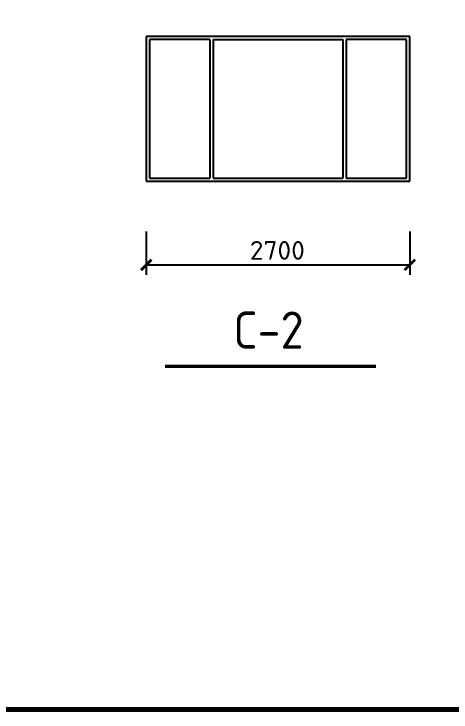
# Model space of a CAD drawing. Extents: x -165130 to 255370, y -346822 to 187778.
# Drawn here: x -112510 to -103703, y -227072 to -212996 of the extents above; entities that cross this region are included whole.
import ezdxf
from ezdxf.enums import TextEntityAlignment as Align

# ---------------------------------------------------------------- set-up
doc = ezdxf.new("R2010")
doc.units = 0
doc.header["$MEASUREMENT"] = 0
for name, color, linetype in [('PUB_TITLE', 4, 'CONTINUOUS'), ('剖断线', 7, 'CONTINUOUS'), ('墙线__粗线', 7, 'CONTINUOUS'), ('尺寸线及数字', 253, 'CONTINUOUS'), ('层0', 253, 'CONTINUOUS'), ('门窗表', 2, 'CONTINUOUS')]:
    doc.layers.add(name, color=color, linetype=linetype)
doc.styles.get("Standard").update_dxf_attribs({"font": 'TSSDENG', "height": 3, "bigfont": 'TSSDCHN'})

# ---------------------------------------------------------------- blocks, each defined once
blk = doc.blocks.new('qar5gesfd')
at = {"layer": 'PUB_TITLE', "const_width": 100}
blk.add_lwpolyline([(-83568, 154824), (-2968, 154824), (-2968, 212224), (-83568, 212224)], close=True, dxfattribs=at)

msp = doc.modelspace()

# ---------------------------------------------------------------- linework, layer by layer
at = {"layer": '剖断线'}
for p, q in [((-108492.931, -213508.189, -625.1), (-105882.945, -213508.189, -625.1)), ((-108492.931, -216308.192, -625.1), (-105882.945, -216308.192, -625.1))]:
    msp.add_line(p, q, dxfattribs=at)
at = {"layer": '墙线__粗线', "const_width": 67.5, "elevation": -625.1}
msp.add_lwpolyline([(-109466.392, -220098.017), (-105214.867, -220098.017)], dxfattribs=at)
at = {"layer": '尺寸线及数字'}
for p, q in [((-109842.931, -217384.715, -625.1), (-109842.931, -218255.427, -625.1)), ((-104532.945, -217384.715, -625.1), (-104532.945, -218255.427, -625.1)), ((-109842.931, -218055.43, -625.1), (-104532.945, -218055.43, -625.1))]:
    msp.add_line(p, q, dxfattribs=at)
at = {"layer": '尺寸线及数字', "const_width": 54, "elevation": -625.1}
for points in [[(-109949.022, -218161.476), (-109736.876, -217949.385)], [(-104639, -218161.476), (-104426.891, -217949.385)]]:
    msp.add_lwpolyline(points, dxfattribs=at)
at = {"layer": '层0'}
for p, q in [((-104532.945, -213448.194, -625.1), (-109842.931, -213448.194, -625.1)), ((-109842.931, -213448.194, -625.1), (-109842.931, -216368.196, -625.1)), ((-108560.46, -213508.189, -625.1), (-109775.438, -213508.189, -625.1)), ((-109775.438, -213508.189, -625.1), (-109775.438, -216308.192, -625.1)), ((-108560.46, -213508.189, -625.1), (-108560.46, -216308.192, -625.1)), ((-108492.931, -213508.189, -625.1), (-108492.931, -216308.192, -625.1)), ((-105882.945, -213508.189, -625.1), (-105882.945, -216308.192, -625.1)), ((-104600.438, -213508.189, -625.1), (-105815.453, -213508.189, -625.1)), ((-105815.453, -213508.189, -625.1), (-105815.453, -216308.192, -625.1)), ((-104600.438, -216308.192, -625.1), (-104600.438, -213508.189, -625.1)), ((-104532.945, -216368.196, -625.1), (-104532.945, -213448.194, -625.1)), ((-109775.438, -216308.192, -625.1), (-108560.46, -216308.192, -625.1)), ((-105815.453, -216308.192, -625.1), (-104600.438, -216308.192, -625.1)), ((-109842.931, -216368.196, -625.1), (-104532.945, -216368.196, -625.1))]:
    msp.add_line(p, q, dxfattribs=at)

# ---------------------------------------------------------------- block references
msp.add_blockref('qar5gesfd', (-79061.762, -381845.973, -625.1), dxfattribs=at)

# ---------------------------------------------------------------- texts
at = {"layer": '尺寸线及数字', "width": 1.039986}
msp.add_text('2700', height=375, dxfattribs=at).set_placement((-107757.945, -217950.428, -625.1), (-106647.96, -217950.428, -625.1), align=Align.FIT)
at = {"layer": '门窗表', "width": 0.80557}
msp.add_text('C-2', height=750, dxfattribs=at).set_placement((-108089.513, -219744.798, -625.1), (-106672.02, -219744.798, -625.1), align=Align.FIT)

doc.saveas('drawing.dxf')
